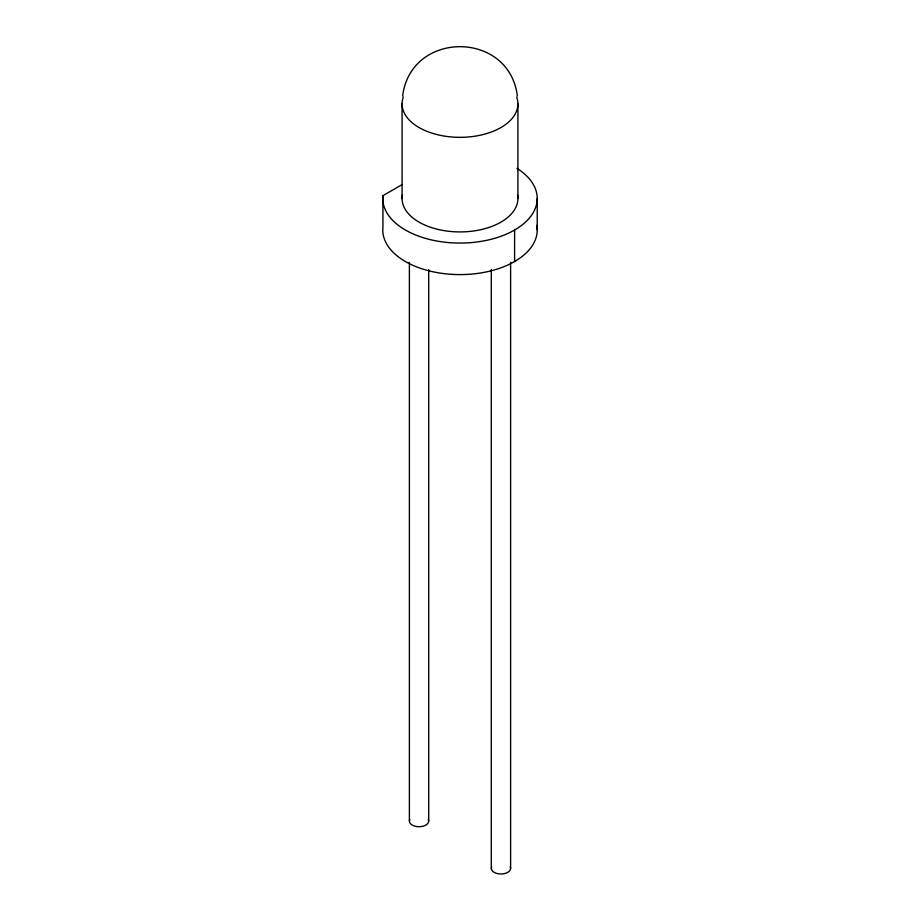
<?xml version="1.0" encoding="UTF-8"?>
<svg xmlns="http://www.w3.org/2000/svg" width="920" height="920" viewBox="0 0 920 920"><rect width="100%" height="100%" fill="white"/><g stroke="black" fill="none" stroke-linecap="round" stroke-linejoin="round"><path stroke-width="1.38" d="M402.638 96.002C410.815 30.245 509.185 30.245 517.362 96.002M536.808 225.4A77.222 44.586 0 0 1 461.575 274.585A77.222 44.586 0 0 1 382.927 227.217L382.927 195.684L402.19 184.564M537.222 198.478L537.222 230.011M517.914 103.902L517.914 198.478M514.602 230L514.602 261.533M510.611 262.269L510.611 868.422M491.303 269.457L491.303 868.422M428.697 269.56L428.697 821.134M409.388 262.384L409.388 821.134M402.086 103.902L402.086 198.478M516.683 97.048A57.914 33.442 0 0 1 460 137.333A57.914 33.442 0 0 1 403.305 97.048M517.603 195.028A57.914 33.442 0 0 1 460 231.92A57.914 33.442 0 0 1 402.385 195.028M517.005 168.406A77.222 44.586 0 0 1 485.668 240.534A77.222 44.586 0 0 1 382.927 195.684M510.22 866.858A9.649 5.577 0 0 1 500.951 874A9.649 5.577 0 0 1 491.694 866.858M428.306 819.57A9.649 5.577 0 0 1 419.048 826.712A9.649 5.577 0 0 1 409.779 819.57"/></g></svg>
